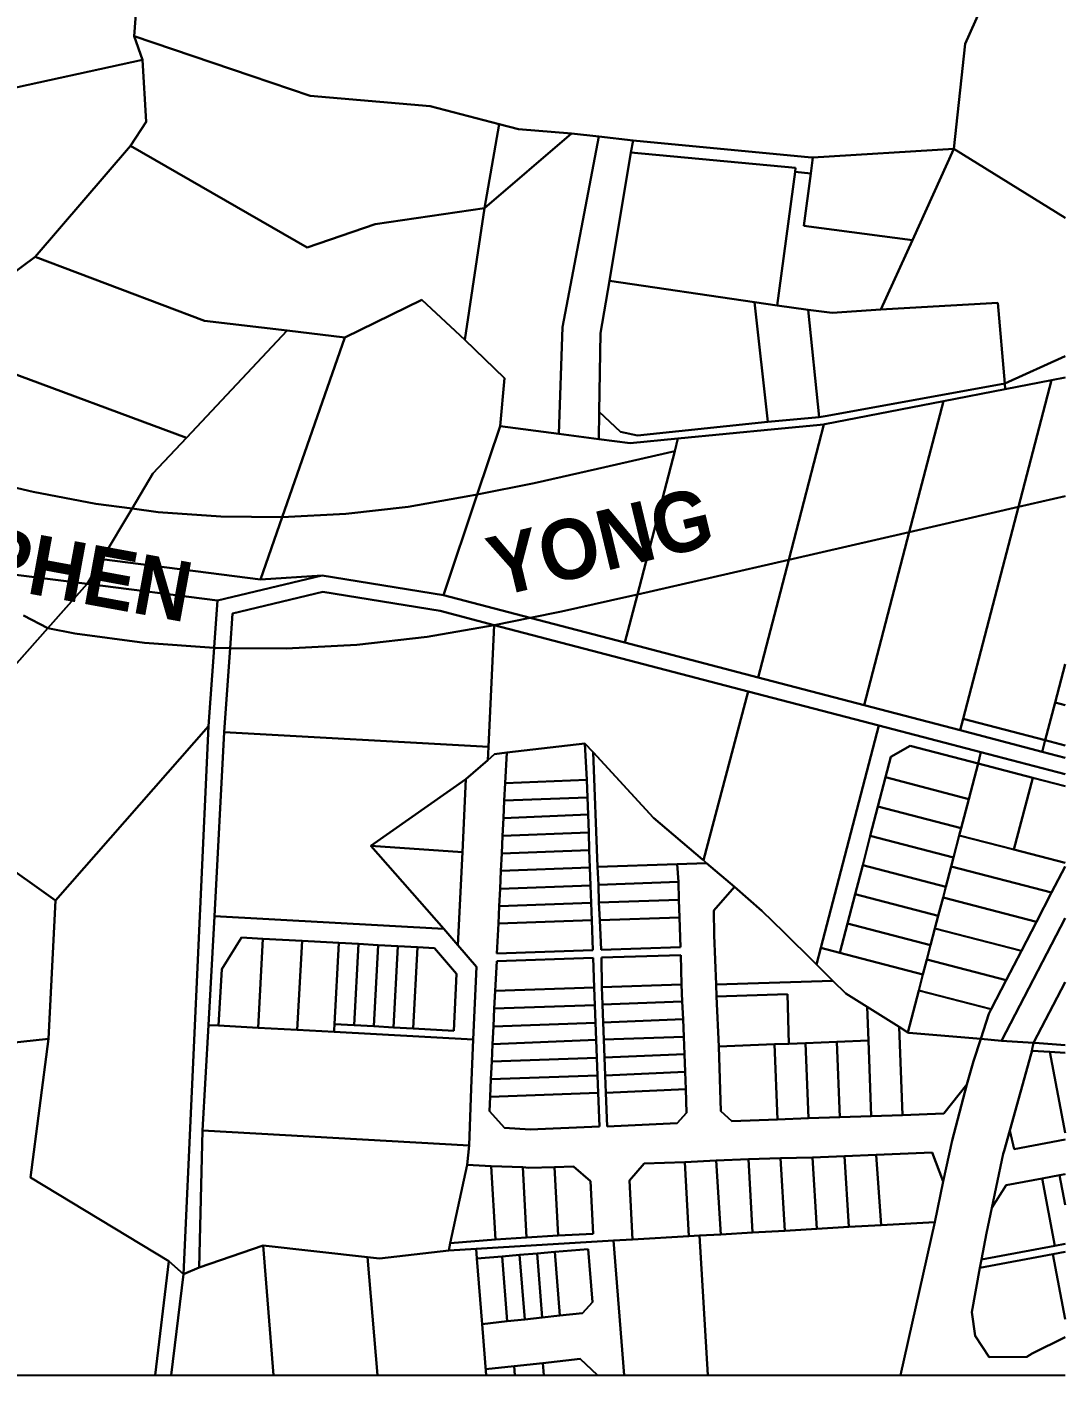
# Model space of a CAD drawing. Header units: inches. Extents: x 3562 to 70198, y -55726 to -1193.
# Drawn here: x 66245 to 70198, y -15120 to -9989 of the extents above; entities that cross this region are included whole.
import ezdxf

# ---------------------------------------------------------------- set-up
doc = ezdxf.new("R2010")
doc.units = ezdxf.units.IN
doc.header["$MEASUREMENT"] = 0
doc.layers.add('Locality Plan', color=7, linetype='Continuous')

# ---------------------------------------------------------------- blocks, each defined once
blk = doc.blocks.new('PD_912705')
at = {"layer": 'Locality Plan', "color": 7}
for p, q in [((66682.9, -9622.5), (66653.4, -10024.1)), ((66653.4, -10024.1), (66682.9, -9622.5)), ((69939.6, -9776.7), (69817.7, -10052.4)), ((69817.7, -10052.4), (69939.6, -9776.7)), ((66684.8, -10114), (66653.4, -10024.1)), ((66653.4, -10024.1), (67098.4, -10174.7)), ((66653.4, -10024.1), (66684.8, -10114)), ((67098.4, -10174.7), (66653.4, -10024.1)), ((69817.7, -10052.4), (69774.1, -10452.9)), ((69774.1, -10452.9), (69817.7, -10052.4)), ((66684.8, -10114), (65880, -10290.1)), ((65880, -10290.1), (66684.8, -10114)), ((66698.2, -10349.5), (66684.8, -10114)), ((66684.8, -10114), (66698.2, -10349.5)), ((67098.4, -10174.7), (67323.5, -10250.9)), ((67323.5, -10250.9), (67098.4, -10174.7)), ((67323.5, -10250.9), (67780.7, -10289.7)), ((67780.7, -10289.7), (67323.5, -10250.9)), ((67780.7, -10289.7), (68042.4, -10358.5)), ((68042.4, -10358.5), (67780.7, -10289.7)), ((66639.3, -10440.6), (66698.2, -10349.5)), ((66698.2, -10349.5), (66639.3, -10440.6)), ((68042.4, -10358.5), (67986.4, -10678.5)), ((67986.4, -10678.5), (68042.4, -10358.5)), ((68042.4, -10358.5), (68117, -10378.1)), ((68117, -10378.1), (68042.4, -10358.5)), ((67986.4, -10678.5), (68318.5, -10394)), ((68318.5, -10394), (67986.4, -10678.5)), ((68117, -10378.1), (68318.5, -10394)), ((68318.5, -10394), (68117, -10378.1)), ((68422.2, -10405.9), (68283.6, -11131)), ((68283.6, -11131), (68422.2, -10405.9)), ((68318.5, -10394), (68422.2, -10405.9)), ((68422.2, -10405.9), (68318.5, -10394)), ((68422.2, -10405.9), (68553.6, -10421.1)), ((68553.6, -10421.1), (68422.2, -10405.9)), ((66275.6, -10863.5), (66639.3, -10440.6)), ((66639.3, -10440.6), (66275.6, -10863.5)), ((67311.6, -10827.9), (66639.3, -10440.6)), ((66639.3, -10440.6), (67311.6, -10827.9)), ((68544.8, -10466.9), (68463.5, -10955.3)), ((68463.5, -10955.3), (68544.8, -10466.9)), ((68553.6, -10421.1), (68544.8, -10466.9)), ((68544.8, -10466.9), (68553.6, -10421.1)), ((68544.8, -10466.9), (69171.5, -10525.3)), ((69171.5, -10525.3), (68544.8, -10466.9)), ((68553.6, -10421.1), (69232.2, -10486)), ((69232.2, -10486), (68553.6, -10421.1)), ((69237.3, -10485.7), (69774.1, -10452.9)), ((69774.1, -10452.9), (69237.3, -10485.7)), ((69616.2, -10800.5), (69774.1, -10452.9)), ((69774.1, -10452.9), (69616.2, -10800.5)), ((69774.1, -10452.9), (70197.6, -10715.6)), ((70197.6, -10715.6), (69774.1, -10452.9)), ((69229.2, -10546), (69237.3, -10485.7)), ((69237.3, -10485.7), (69229.2, -10546)), ((69232.2, -10486), (69237.3, -10485.7)), ((69237.3, -10485.7), (69232.2, -10486)), ((69101.5, -11049), (69169.5, -10540.3)), ((69169.5, -10540.3), (69101.5, -11049)), ((69171.5, -10525.3), (69169.5, -10540.3)), ((69169.5, -10540.3), (69171.5, -10525.3)), ((69169.5, -10540.3), (69229.2, -10546)), ((69229.2, -10546), (69169.5, -10540.3)), ((69229.2, -10546), (69202.6, -10745.2)), ((69202.6, -10745.2), (69229.2, -10546)), ((67986.4, -10678.5), (67571.1, -10739.2)), ((67571.1, -10739.2), (67986.4, -10678.5)), ((67911.7, -11179.2), (67986.4, -10678.5)), ((67986.4, -10678.5), (67911.7, -11179.2)), ((67571.1, -10739.2), (67311.6, -10827.9)), ((67311.6, -10827.9), (67571.1, -10739.2)), ((69202.6, -10745.2), (69616.2, -10800.5)), ((69616.2, -10800.5), (69202.6, -10745.2)), ((69616.2, -10800.5), (69496.6, -11064)), ((69496.6, -11064), (69616.2, -10800.5)), ((66039.3, -11040.1), (66275.6, -10863.5)), ((66275.6, -10863.5), (66039.3, -11040.1)), ((66275.6, -10863.5), (66920.3, -11106.7)), ((66920.3, -11106.7), (66275.6, -10863.5)), ((68463.5, -10955.3), (68429.3, -11154.1)), ((68429.3, -11154.1), (68463.5, -10955.3)), ((68463.5, -10955.3), (69015.6, -11036.4)), ((69015.6, -11036.4), (68463.5, -10955.3)), ((67455.6, -11170), (67748, -11027)), ((67748, -11027), (67455.6, -11170)), ((67748, -11027), (67911.7, -11179.2)), ((67911.7, -11179.2), (67748, -11027)), ((69015.6, -11036.4), (69065.9, -11491.8)), ((69065.9, -11491.8), (69015.6, -11036.4)), ((69015.6, -11036.4), (69101.5, -11049)), ((69101.5, -11049), (69015.6, -11036.4)), ((69101.5, -11049), (69219.3, -11064.8)), ((69219.3, -11064.8), (69101.5, -11049)), ((69219.3, -11064.8), (69261.2, -11474.2)), ((69261.2, -11474.2), (69219.3, -11064.8)), ((69219.3, -11064.8), (69310.6, -11077.1)), ((69310.6, -11077.1), (69219.3, -11064.8)), ((69310.6, -11077.1), (69496.6, -11064)), ((69496.6, -11064), (69310.6, -11077.1)), ((69496.6, -11064), (69650.6, -11055.1)), ((69650.6, -11055.1), (69496.6, -11064)), ((69650.6, -11055.1), (69941.2, -11038.3)), ((69941.2, -11038.3), (69650.6, -11055.1)), ((69941.2, -11038.3), (69967.9, -11345.8)), ((69967.9, -11345.8), (69941.2, -11038.3)), ((66920.3, -11106.7), (67236, -11144)), ((67236, -11144), (66920.3, -11106.7)), ((68283.6, -11131), (68269.6, -11537.3)), ((68269.6, -11537.3), (68283.6, -11131)), ((66852.6, -11552.1), (67236, -11144)), ((67236, -11144), (66852.6, -11552.1)), ((67217.1, -11854.8), (67455.6, -11170)), ((67455.6, -11170), (67217.1, -11854.8)), ((67236, -11144), (67455.6, -11170)), ((67455.6, -11170), (67236, -11144)), ((67911.7, -11179.2), (68062.7, -11325.5)), ((68062.7, -11325.5), (67911.7, -11179.2)), ((68429.3, -11154.1), (68424.2, -11453.2)), ((68424.2, -11453.2), (68429.3, -11154.1)), ((66058.9, -11258.5), (66852.6, -11552.1)), ((66852.6, -11552.1), (66058.9, -11258.5)), ((69967.9, -11345.8), (70197.6, -11241.3)), ((70197.6, -11241.3), (69967.9, -11345.8)), ((68062.7, -11325.5), (68047, -11508)), ((68047, -11508), (68062.7, -11325.5)), ((70145.8, -11332.6), (69969.8, -11367.4)), ((69969.8, -11367.4), (70145.8, -11332.6)), ((70145.8, -11332.6), (70019.8, -11815.8)), ((70019.8, -11815.8), (70145.8, -11332.6)), ((70197.6, -11322.4), (70145.8, -11332.6)), ((70145.8, -11332.6), (70197.6, -11322.4)), ((69291.2, -11468.7), (69967.9, -11345.8)), ((69967.9, -11345.8), (69291.2, -11468.7)), ((69969.8, -11367.4), (69734.2, -11413.2)), ((69734.2, -11413.2), (69969.8, -11367.4)), ((69967.9, -11345.8), (69969.8, -11367.4)), ((69969.8, -11367.4), (69967.9, -11345.8)), ((69282.5, -11501.1), (69734.2, -11413.2)), ((69734.2, -11413.2), (69282.5, -11501.1)), ((69734.2, -11413.2), (69604.4, -11911)), ((69604.4, -11911), (69734.2, -11413.2)), ((68424.2, -11453.2), (68422.4, -11557.4)), ((68422.4, -11557.4), (68424.2, -11453.2)), ((68424.2, -11453.2), (68504.8, -11529.3)), ((68504.8, -11529.3), (68424.2, -11453.2)), ((68570.2, -11543.5), (69065.9, -11491.8)), ((69065.9, -11491.8), (68570.2, -11543.5)), ((69065.9, -11491.8), (69261.2, -11474.2)), ((69261.2, -11474.2), (69065.9, -11491.8)), ((69261.2, -11474.2), (69291.2, -11468.7)), ((69291.2, -11468.7), (69261.2, -11474.2)), ((68047, -11508), (67959.7, -11768.1)), ((67959.7, -11768.1), (68047, -11508)), ((68047, -11508), (68269.6, -11537.3)), ((68269.6, -11537.3), (68047, -11508)), ((68269.6, -11537.3), (68422.4, -11557.4)), ((68422.4, -11557.4), (68269.6, -11537.3)), ((68504.8, -11529.3), (68570.2, -11543.5)), ((68570.2, -11543.5), (68504.8, -11529.3)), ((68723.8, -11555.5), (69090.8, -11519.7)), ((69090.8, -11519.7), (68723.8, -11555.5)), ((69090.8, -11519.7), (69279.6, -11501.3)), ((69279.6, -11501.3), (69090.8, -11519.7)), ((69279.6, -11501.3), (69145.4, -12016.4)), ((69145.4, -12016.4), (69279.6, -11501.3)), ((69279.6, -11501.3), (69282.5, -11501.1)), ((69282.5, -11501.1), (69279.6, -11501.3)), ((66724.7, -11688.3), (66852.6, -11552.1)), ((66852.6, -11552.1), (66724.7, -11688.3)), ((68422.4, -11557.4), (68542.3, -11573.2)), ((68542.3, -11573.2), (68422.4, -11557.4)), ((68542.3, -11573.2), (68723.8, -11555.5)), ((68723.8, -11555.5), (68542.3, -11573.2)), ((68711.5, -11602.9), (68723.8, -11555.5)), ((68723.8, -11555.5), (68711.5, -11602.9)), ((68417.9, -11670.4), (68711.5, -11602.9)), ((68711.5, -11602.9), (68417.9, -11670.4)), ((68711.5, -11602.9), (68569.2, -12148.7)), ((68569.2, -12148.7), (68711.5, -11602.9)), ((66645, -11821.8), (66724.7, -11688.3)), ((66724.7, -11688.3), (66645, -11821.8)), ((68176.7, -11724.9), (68417.9, -11670.4)), ((68417.9, -11670.4), (68176.7, -11724.9)), ((66100.3, -11718.9), (66268.1, -11757.5)), ((66268.1, -11757.5), (66100.3, -11718.9)), ((67959.7, -11768.1), (68176.7, -11724.9)), ((68176.7, -11724.9), (67959.7, -11768.1)), ((66268.1, -11757.5), (66507.7, -11803.2)), ((66507.7, -11803.2), (66268.1, -11757.5)), ((67696.8, -11814.9), (67931.8, -11773.6)), ((67931.8, -11773.6), (67696.8, -11814.9)), ((67831.1, -12151.5), (67959.7, -11768.1)), ((67959.7, -11768.1), (67831.1, -12151.5)), ((67931.8, -11773.6), (67959.7, -11768.1)), ((67959.7, -11768.1), (67931.8, -11773.6)), ((70197.6, -11774.9), (70019.8, -11815.8)), ((70019.8, -11815.8), (70197.6, -11774.9)), ((66507.7, -11803.2), (66645, -11821.8)), ((66645, -11821.8), (66507.7, -11803.2)), ((66645, -11821.8), (66529.7, -12014.9)), ((66529.7, -12014.9), (66645, -11821.8)), ((66645, -11821.8), (66744.7, -11835.3)), ((66744.7, -11835.3), (66645, -11821.8)), ((66744.7, -11835.3), (66982.7, -11852.6)), ((66982.7, -11852.6), (66744.7, -11835.3)), ((66982.7, -11852.6), (67217.1, -11854.8)), ((67217.1, -11854.8), (66982.7, -11852.6)), ((67217.1, -11854.8), (67459.6, -11842.2)), ((67459.6, -11842.2), (67217.1, -11854.8)), ((67459.6, -11842.2), (67696.8, -11814.9)), ((67696.8, -11814.9), (67459.6, -11842.2)), ((69604.4, -11911), (70019.8, -11815.8)), ((70019.8, -11815.8), (69604.4, -11911)), ((70019.8, -11815.8), (69809.4, -12622.2)), ((69809.4, -12622.2), (70019.8, -11815.8)), ((67134.4, -12092.2), (67217.1, -11854.8)), ((67217.1, -11854.8), (67134.4, -12092.2)), ((69604.4, -11911), (69145.4, -12016.4)), ((69145.4, -12016.4), (69604.4, -11911)), ((69604.4, -11911), (69432.5, -12570.2)), ((69432.5, -12570.2), (69604.4, -11911)), ((66473.6, -12108.8), (66529.7, -12014.9)), ((66529.7, -12014.9), (66473.6, -12108.8)), ((66529.7, -12014.9), (67134.4, -12092.2)), ((67134.4, -12092.2), (66529.7, -12014.9)), ((68569.2, -12148.7), (69145.4, -12016.4)), ((69145.4, -12016.4), (68569.2, -12148.7)), ((69145.4, -12016.4), (69028.5, -12464.7)), ((69028.5, -12464.7), (69145.4, -12016.4)), ((66131.4, -12065), (66473.6, -12108.8)), ((66473.6, -12108.8), (66131.4, -12065)), ((66324.2, -12277.2), (66473.6, -12108.8)), ((66473.6, -12108.8), (66324.2, -12277.2)), ((66473.6, -12108.8), (66970.1, -12172.2)), ((66970.1, -12172.2), (66473.6, -12108.8)), ((66970.1, -12172.2), (67368.8, -12076.6)), ((67368.8, -12076.6), (66970.1, -12172.2)), ((67134.4, -12092.2), (67368.8, -12076.6)), ((67368.8, -12076.6), (67134.4, -12092.2)), ((67368.8, -12076.6), (67831.1, -12151.5)), ((67831.1, -12151.5), (67368.8, -12076.6)), ((67027.9, -12221.3), (67371.3, -12139)), ((67371.3, -12139), (67027.9, -12221.3)), ((67371.3, -12139), (67818.4, -12211.4)), ((67818.4, -12211.4), (67371.3, -12139)), ((67831.1, -12151.5), (68160.9, -12237.9)), ((68160.9, -12237.9), (67831.1, -12151.5)), ((68280.7, -12214.1), (68529, -12158)), ((68529, -12158), (68280.7, -12214.1)), ((68569.2, -12148.7), (68521.4, -12332.1)), ((68521.4, -12332.1), (68569.2, -12148.7)), ((68529, -12158), (68569.2, -12148.7)), ((68569.2, -12148.7), (68529, -12158)), ((66958.8, -12329.9), (66970.1, -12172.2)), ((66970.1, -12172.2), (66958.8, -12329.9)), ((67818.4, -12211.4), (68024, -12265.2)), ((68024, -12265.2), (67818.4, -12211.4)), ((66231.1, -12228.9), (66324.2, -12277.2)), ((66324.2, -12277.2), (66231.1, -12228.9)), ((67018.5, -12353), (67027.9, -12221.3)), ((67027.9, -12221.3), (67018.5, -12353)), ((68160.9, -12237.9), (68024, -12265.2)), ((68024, -12265.2), (68160.9, -12237.9)), ((68160.9, -12237.9), (68280.7, -12214.1)), ((68280.7, -12214.1), (68160.9, -12237.9)), ((68521.4, -12332.1), (68160.9, -12237.9)), ((68160.9, -12237.9), (68521.4, -12332.1)), ((66324.2, -12277.2), (65771.5, -12900.1)), ((65771.5, -12900.1), (66324.2, -12277.2)), ((66427.2, -12296.8), (66324.2, -12277.2)), ((66324.2, -12277.2), (66427.2, -12296.8)), ((66693, -12332.9), (66427.2, -12296.8)), ((66427.2, -12296.8), (66693, -12332.9)), ((67768.8, -12310), (67501.4, -12340.7)), ((67501.4, -12340.7), (67768.8, -12310)), ((68024, -12265.2), (67768.8, -12310)), ((67768.8, -12310), (68024, -12265.2)), ((68001.9, -12729.2), (68024, -12265.2)), ((68024, -12265.2), (68001.9, -12729.2)), ((68024, -12265.2), (68991.3, -12518)), ((68991.3, -12518), (68024, -12265.2)), ((66957.2, -12352.1), (66693, -12332.9)), ((66693, -12332.9), (66957.2, -12352.1)), ((66957.2, -12352.1), (66935.7, -12650.4)), ((66935.7, -12650.4), (66957.2, -12352.1)), ((66957.2, -12352.1), (66958.8, -12329.9)), ((66958.8, -12329.9), (66957.2, -12352.1)), ((67018.5, -12353), (66957.2, -12352.1)), ((66957.2, -12352.1), (67018.5, -12353)), ((66996.8, -12654.3), (67018.5, -12353)), ((67018.5, -12353), (66996.8, -12654.3)), ((67232, -12355), (67018.5, -12353)), ((67018.5, -12353), (67232, -12355)), ((67501.4, -12340.7), (67232, -12355)), ((67232, -12355), (67501.4, -12340.7)), ((69028.5, -12464.7), (68521.4, -12332.1)), ((68521.4, -12332.1), (69028.5, -12464.7)), ((70159.5, -12560.4), (70197.6, -12414.5)), ((70197.6, -12414.5), (70159.5, -12560.4)), ((69432.5, -12570.2), (69028.5, -12464.7)), ((69028.5, -12464.7), (69432.5, -12570.2)), ((68991.3, -12518), (68820.5, -13160.3)), ((68820.5, -13160.3), (68991.3, -12518)), ((68991.3, -12518), (69488.2, -12647.3)), ((69488.2, -12647.3), (68991.3, -12518)), ((69432.5, -12570.2), (69798.1, -12665.8)), ((69798.1, -12665.8), (69432.5, -12570.2)), ((70122.1, -12704), (70159.5, -12560.4)), ((70159.5, -12560.4), (70122.1, -12704)), ((70197.6, -12570.3), (70159.5, -12560.4)), ((70159.5, -12560.4), (70197.6, -12570.3)), ((69809.4, -12622.2), (69798.1, -12665.8)), ((69798.1, -12665.8), (69809.4, -12622.2)), ((69809.4, -12622.2), (70122.1, -12704)), ((70122.1, -12704), (69809.4, -12622.2)), ((66353.3, -13313.6), (66935.7, -12650.4)), ((66935.7, -12650.4), (66353.3, -13313.6)), ((66935.7, -12650.4), (66840.4, -14736.2)), ((66840.4, -14736.2), (66935.7, -12650.4)), ((66958.7, -13373.8), (66995.7, -12673.5)), ((66995.7, -12673.5), (66958.7, -13373.8)), ((66995.7, -12673.5), (66996.8, -12654.3)), ((66996.8, -12654.3), (66995.7, -12673.5)), ((66995.7, -12673.5), (68001.9, -12729.2)), ((68001.9, -12729.2), (66995.7, -12673.5)), ((69488.2, -12647.3), (69267.4, -13493.4)), ((69267.4, -13493.4), (69488.2, -12647.3)), ((69877.5, -12748.9), (69488.2, -12647.3)), ((69488.2, -12647.3), (69877.5, -12748.9)), ((69798.1, -12665.8), (70110.7, -12747.5)), ((70110.7, -12747.5), (69798.1, -12665.8)), ((68071.8, -12750.7), (68368.9, -12715.8)), ((68368.9, -12715.8), (68071.8, -12750.7)), ((68368.9, -12715.8), (68376.8, -12854.1)), ((68400.5, -12748.8), (68368.9, -12715.8)), ((68376.8, -12854.1), (68368.9, -12715.8)), ((68368.9, -12715.8), (68400.5, -12748.8)), ((69534.4, -12767.3), (69607.6, -12724.4)), ((69607.6, -12724.4), (69534.4, -12767.3)), ((69607.6, -12724.4), (69866.3, -12792)), ((69866.3, -12792), (69607.6, -12724.4)), ((70110.7, -12747.5), (70122.1, -12704)), ((70122.1, -12704), (70110.7, -12747.5)), ((70197.6, -12723.7), (70122.1, -12704)), ((70122.1, -12704), (70197.6, -12723.7)), ((67999.5, -12779.4), (68001.9, -12729.2)), ((68001.9, -12729.2), (67999.5, -12779.4)), ((68025.3, -12757.2), (67999.5, -12779.4)), ((67999.5, -12779.4), (68025.3, -12757.2)), ((68071.8, -12750.7), (68025.3, -12757.2)), ((68025.3, -12757.2), (68071.8, -12750.7)), ((68065.7, -12866.5), (68071.8, -12750.7)), ((68071.8, -12750.7), (68065.7, -12866.5)), ((68417.9, -13185.8), (68400.5, -12748.8)), ((68400.5, -12748.8), (68630.4, -12998.7)), ((68630.4, -12998.7), (68400.5, -12748.8)), ((68400.5, -12748.8), (68417.9, -13185.8)), ((69514.2, -12844.8), (69534.4, -12767.3)), ((69534.4, -12767.3), (69514.2, -12844.8)), ((69866.3, -12792), (69877.5, -12748.9)), ((69877.5, -12748.9), (69866.3, -12792)), ((70197.6, -12832.5), (69877.5, -12748.9)), ((69877.5, -12748.9), (70197.6, -12832.5)), ((70197.6, -12770.2), (70110.7, -12747.5)), ((70110.7, -12747.5), (70197.6, -12770.2)), ((67999.5, -12779.4), (67915.5, -12851.7)), ((67915.5, -12851.7), (67999.5, -12779.4)), ((69866.3, -12792), (69830.9, -12927.4)), ((69830.9, -12927.4), (69866.3, -12792)), ((69866.3, -12792), (70074.3, -12846.3)), ((70074.3, -12846.3), (69866.3, -12792)), ((67554.1, -13105.6), (67915.5, -12851.7)), ((67915.5, -12851.7), (67554.1, -13105.6)), ((67915.5, -12851.7), (67902.9, -13130.2)), ((67902.9, -13130.2), (67915.5, -12851.7)), ((68065.7, -12866.5), (68062.5, -12932.6)), ((68062.5, -12932.6), (68065.7, -12866.5)), ((68376.8, -12854.1), (68065.7, -12866.5)), ((68065.7, -12866.5), (68376.8, -12854.1)), ((68379.2, -12921.7), (68376.8, -12854.1)), ((68376.8, -12854.1), (68379.2, -12921.7)), ((69485.1, -12956), (69514.2, -12844.8)), ((69514.2, -12844.8), (69485.1, -12956)), ((69514.2, -12844.8), (69830.9, -12927.4)), ((69830.9, -12927.4), (69514.2, -12844.8)), ((70002.8, -13120), (70074.3, -12846.3)), ((70074.3, -12846.3), (70002.8, -13120)), ((70074.3, -12846.3), (70197.6, -12878.5)), ((70197.6, -12878.5), (70074.3, -12846.3)), ((65771.5, -12900.1), (66353.3, -13313.6)), ((66353.3, -13313.6), (65771.5, -12900.1)), ((68062.5, -12932.6), (68379.2, -12921.7)), ((68379.2, -12921.7), (68062.5, -12932.6)), ((68381.4, -12986.9), (68379.2, -12921.7)), ((68379.2, -12921.7), (68381.4, -12986.9)), ((69830.9, -12927.4), (69801.8, -13038.6)), ((69801.8, -13038.6), (69830.9, -12927.4)), ((68062.5, -12932.6), (68059.2, -13000.8)), ((68059.2, -13000.8), (68062.5, -12932.6)), ((69456.1, -13067.3), (69485.1, -12956)), ((69485.1, -12956), (69456.1, -13067.3)), ((69801.8, -13038.6), (69485.1, -12956)), ((69485.1, -12956), (69801.8, -13038.6)), ((68059.2, -13000.8), (68056, -13066.9)), ((68056, -13066.9), (68059.2, -13000.8)), ((68059.2, -13000.8), (68381.4, -12986.9)), ((68381.4, -12986.9), (68059.2, -13000.8)), ((68383.8, -13055.1), (68381.4, -12986.9)), ((68381.4, -12986.9), (68383.8, -13055.1)), ((68630.4, -12998.7), (68817.3, -13157.6)), ((68817.3, -13157.6), (68630.4, -12998.7)), ((68052.7, -13134.6), (68056, -13066.9)), ((68056, -13066.9), (68052.7, -13134.6)), ((68056, -13066.9), (68383.8, -13055.1)), ((68383.8, -13055.1), (68056, -13066.9)), ((68383.8, -13055.1), (68385.6, -13121.7)), ((68385.6, -13121.7), (68383.8, -13055.1)), ((69427.1, -13178.6), (69456.1, -13067.3)), ((69456.1, -13067.3), (69427.1, -13178.6)), ((69456.1, -13067.3), (69772.8, -13149.9)), ((69772.8, -13149.9), (69456.1, -13067.3)), ((69772.8, -13149.9), (69794.8, -13065.7)), ((69794.8, -13065.7), (69772.8, -13149.9)), ((69794.8, -13065.7), (69801.8, -13038.6)), ((69801.8, -13038.6), (69794.8, -13065.7)), ((69794.8, -13065.7), (70002.8, -13120)), ((70002.8, -13120), (69794.8, -13065.7)), ((67902.9, -13130.2), (67554.1, -13105.6)), ((67554.1, -13105.6), (67902.9, -13130.2)), ((67832.3, -13422), (67554.1, -13105.6)), ((67554.1, -13105.6), (67832.3, -13422)), ((67902.9, -13130.2), (67885.9, -13483.8)), ((67885.9, -13483.8), (67902.9, -13130.2)), ((68049.5, -13200.8), (68052.7, -13134.6)), ((68052.7, -13134.6), (68049.5, -13200.8)), ((68052.7, -13134.6), (68385.6, -13121.7)), ((68385.6, -13121.7), (68052.7, -13134.6)), ((68385.6, -13121.7), (68388.5, -13187.8)), ((68388.5, -13187.8), (68385.6, -13121.7)), ((70197.6, -13170.8), (70002.8, -13120)), ((70002.8, -13120), (70197.6, -13170.8)), ((68417.9, -13185.8), (68721, -13175.5)), ((68721, -13175.5), (68417.9, -13185.8)), ((68420.8, -13254), (68417.9, -13185.8)), ((68417.9, -13185.8), (68420.8, -13254)), ((68832.6, -13171.4), (68721, -13175.5)), ((68721, -13175.5), (68832.6, -13171.4)), ((68721, -13175.5), (68725.7, -13243.1)), ((68725.7, -13243.1), (68721, -13175.5)), ((68817.3, -13157.6), (68820.5, -13160.3)), ((68820.5, -13160.3), (68817.3, -13157.6)), ((68820.5, -13160.3), (68832.6, -13171.4)), ((68832.6, -13171.4), (68820.5, -13160.3)), ((68832.6, -13171.4), (68938.9, -13261.4)), ((68938.9, -13261.4), (68832.6, -13171.4)), ((69398, -13289.8), (69427.1, -13178.6)), ((69427.1, -13178.6), (69398, -13289.8)), ((69427.1, -13178.6), (69743.7, -13261.2)), ((69743.7, -13261.2), (69427.1, -13178.6)), ((69743.7, -13261.2), (69764, -13183.7)), ((69764, -13183.7), (69743.7, -13261.2)), ((69764, -13183.7), (69772.8, -13149.9)), ((69772.8, -13149.9), (69764, -13183.7)), ((69764, -13183.7), (70146.4, -13283.6)), ((70146.4, -13283.6), (69764, -13183.7)), ((70197.6, -13184.7), (70146.4, -13283.6)), ((70146.4, -13283.6), (70197.6, -13184.7)), ((68046.2, -13268.9), (68049.5, -13200.8)), ((68049.5, -13200.8), (68046.2, -13268.9)), ((68049.5, -13200.8), (68388.5, -13187.8)), ((68388.5, -13187.8), (68049.5, -13200.8)), ((68388.5, -13187.8), (68390.1, -13256.5)), ((68390.1, -13256.5), (68388.5, -13187.8)), ((68043, -13335.6), (68046.2, -13268.9)), ((68046.2, -13268.9), (68043, -13335.6)), ((68046.2, -13268.9), (68390.1, -13256.5)), ((68390.1, -13256.5), (68046.2, -13268.9)), ((68390.1, -13256.5), (68393.1, -13322.2)), ((68393.1, -13322.2), (68390.1, -13256.5)), ((68420.8, -13254), (68725.7, -13243.1)), ((68725.7, -13243.1), (68420.8, -13254)), ((68422.3, -13321.2), (68420.8, -13254)), ((68420.8, -13254), (68422.3, -13321.2)), ((68725.7, -13243.1), (68726.8, -13310.8)), ((68726.8, -13310.8), (68725.7, -13243.1)), ((68938.9, -13261.4), (68860.1, -13352.3)), ((68860.1, -13352.3), (68938.9, -13261.4)), ((68938.9, -13261.4), (69043.2, -13353.1)), ((69043.2, -13353.1), (68938.9, -13261.4)), ((69369, -13401.1), (69398, -13289.8)), ((69398, -13289.8), (69369, -13401.1)), ((69398, -13289.8), (69714.7, -13372.5)), ((69714.7, -13372.5), (69398, -13289.8)), ((69733.1, -13301.8), (69743.7, -13261.2)), ((69743.7, -13261.2), (69733.1, -13301.8)), ((70146.4, -13283.6), (70088.9, -13394.6)), ((70088.9, -13394.6), (70146.4, -13283.6)), ((66326.3, -13840.2), (66353.3, -13313.6)), ((66353.3, -13313.6), (66326.3, -13840.2)), ((68039.8, -13401.8), (68043, -13335.6)), ((68043, -13335.6), (68039.8, -13401.8)), ((68043, -13335.6), (68393.1, -13322.2)), ((68393.1, -13322.2), (68043, -13335.6)), ((68393.1, -13322.2), (68395.5, -13388.8)), ((68395.5, -13388.8), (68393.1, -13322.2)), ((68422.3, -13321.2), (68726.8, -13310.8)), ((68726.8, -13310.8), (68422.3, -13321.2)), ((68426.5, -13388.8), (68422.3, -13321.2)), ((68422.3, -13321.2), (68426.5, -13388.8)), ((68726.8, -13310.8), (68729.6, -13378.5)), ((68729.6, -13378.5), (68726.8, -13310.8)), ((69714.7, -13372.5), (69733.1, -13301.8)), ((69733.1, -13301.8), (69714.7, -13372.5)), ((69733.1, -13301.8), (70088.9, -13394.6)), ((70088.9, -13394.6), (69733.1, -13301.8)), ((66935.8, -13787.6), (66958.7, -13373.8)), ((66958.7, -13373.8), (66935.8, -13787.6)), ((67832.3, -13422), (66958.7, -13373.8)), ((66958.7, -13373.8), (67832.3, -13422)), ((68039.8, -13401.8), (68395.5, -13388.8)), ((68395.5, -13388.8), (68039.8, -13401.8)), ((68395.5, -13388.8), (68399.8, -13502.1)), ((68399.8, -13502.1), (68395.5, -13388.8)), ((68729.6, -13378.5), (68426.5, -13388.8)), ((68426.5, -13388.8), (68729.6, -13378.5)), ((68426.5, -13388.8), (68431.3, -13502)), ((68431.3, -13502), (68426.5, -13388.8)), ((68733.5, -13490.7), (68729.6, -13378.5)), ((68729.6, -13378.5), (68733.5, -13490.7)), ((68860.1, -13352.3), (68861.4, -13445.5)), ((68861.4, -13445.5), (68860.1, -13352.3)), ((69043.2, -13353.1), (69127, -13434.7)), ((69127, -13434.7), (69043.2, -13353.1)), ((69702.3, -13419.8), (69714.7, -13372.5)), ((69714.7, -13372.5), (69702.3, -13419.8)), ((69956.2, -13847.5), (70197.6, -13380.9)), ((70197.6, -13380.9), (69956.2, -13847.5)), ((67885.9, -13483.8), (67832.3, -13422)), ((67832.3, -13422), (67885.9, -13483.8)), ((68034.2, -13515.5), (68039.8, -13401.8)), ((68039.8, -13401.8), (68034.2, -13515.5)), ((69127, -13434.7), (69244.5, -13551.3)), ((69244.5, -13551.3), (69127, -13434.7)), ((69339.9, -13512.4), (69369, -13401.1)), ((69369, -13401.1), (69339.9, -13512.4)), ((69369, -13401.1), (69685.6, -13483.7)), ((69685.6, -13483.7), (69369, -13401.1)), ((69685.6, -13483.7), (69702.3, -13419.8)), ((69702.3, -13419.8), (69685.6, -13483.7)), ((69702.3, -13419.8), (70031.4, -13505.7)), ((70031.4, -13505.7), (69702.3, -13419.8)), ((70088.9, -13394.6), (70031.4, -13505.7)), ((70031.4, -13505.7), (70088.9, -13394.6)), ((66986.7, -13574.5), (67062, -13454.5)), ((67062, -13454.5), (66986.7, -13574.5)), ((67062, -13454.5), (67143.3, -13459)), ((67143.3, -13459), (67062, -13454.5)), ((67124.6, -13798), (67143.3, -13459)), ((67143.3, -13459), (67124.6, -13798)), ((67143.3, -13459), (67293, -13467.3)), ((67293, -13467.3), (67143.3, -13459)), ((67274.3, -13806.3), (67293, -13467.3)), ((67293, -13467.3), (67274.3, -13806.3)), ((67293, -13467.3), (67432.8, -13475)), ((67432.8, -13475), (67293, -13467.3)), ((67415.8, -13784), (67432.8, -13475)), ((67432.8, -13475), (67415.8, -13784)), ((67432.8, -13475), (67507.6, -13479.1)), ((67507.6, -13479.1), (67432.8, -13475)), ((67490.6, -13788.2), (67507.6, -13479.1)), ((67507.6, -13479.1), (67490.6, -13788.2)), ((67507.6, -13479.1), (67582.5, -13483.3)), ((67582.5, -13483.3), (67507.6, -13479.1)), ((67565.5, -13792.3), (67582.5, -13483.3)), ((67582.5, -13483.3), (67565.5, -13792.3)), ((67582.5, -13483.3), (67657.4, -13487.4)), ((67657.4, -13487.4), (67582.5, -13483.3)), ((67640.3, -13796.5), (67657.4, -13487.4)), ((67657.4, -13487.4), (67640.3, -13796.5)), ((67657.4, -13487.4), (67732.3, -13491.5)), ((67732.3, -13491.5), (67657.4, -13487.4)), ((67715.2, -13800.6), (67732.3, -13491.5)), ((67732.3, -13491.5), (67715.2, -13800.6)), ((67732.3, -13491.5), (67796.3, -13495.1)), ((67796.3, -13495.1), (67732.3, -13491.5)), ((67796.3, -13495.1), (67880.7, -13592.2)), ((67880.7, -13592.2), (67796.3, -13495.1)), ((67957, -13565.6), (67885.9, -13483.8)), ((67885.9, -13483.8), (67957, -13565.6)), ((68431.3, -13502), (68733.5, -13490.7)), ((68733.5, -13490.7), (68431.3, -13502)), ((68861.4, -13445.5), (68869.5, -13633.9)), ((68869.5, -13633.9), (68861.4, -13445.5)), ((69267.4, -13493.4), (69250.7, -13557.6)), ((69250.7, -13557.6), (69267.4, -13493.4)), ((69267.4, -13493.4), (69339.9, -13512.4)), ((69339.9, -13512.4), (69267.4, -13493.4)), ((69671.5, -13537.8), (69685.6, -13483.7)), ((69685.6, -13483.7), (69671.5, -13537.8)), ((68027.1, -13657.4), (68034.3, -13545.1)), ((68034.3, -13545.1), (68027.1, -13657.4)), ((68399.8, -13502.1), (68034.2, -13515.5)), ((68034.2, -13515.5), (68399.8, -13502.1)), ((68034.3, -13545.1), (68400.4, -13532.2)), ((68400.4, -13532.2), (68034.3, -13545.1)), ((68400.4, -13532.2), (68404.8, -13644.4)), ((68404.8, -13644.4), (68400.4, -13532.2)), ((68735.1, -13521.3), (68431.9, -13531.1)), ((68431.9, -13531.1), (68735.1, -13521.3)), ((68431.9, -13531.1), (68434.3, -13643.4)), ((68434.3, -13643.4), (68431.9, -13531.1)), ((68737.4, -13633.1), (68735.1, -13521.3)), ((68735.1, -13521.3), (68737.4, -13633.1)), ((69339.9, -13512.4), (69656.6, -13595)), ((69656.6, -13595), (69339.9, -13512.4)), ((69656.6, -13595), (69671.5, -13537.8)), ((69671.5, -13537.8), (69656.6, -13595)), ((69671.5, -13537.8), (69973.9, -13616.7)), ((69973.9, -13616.7), (69671.5, -13537.8)), ((70031.4, -13505.7), (69973.9, -13616.7)), ((69973.9, -13616.7), (70031.4, -13505.7)), ((66974.8, -13789.7), (66986.7, -13574.5)), ((66986.7, -13574.5), (66974.8, -13789.7)), ((67880.7, -13592.2), (67870.1, -13809.2)), ((67870.1, -13809.2), (67880.7, -13592.2)), ((67943.5, -13843.3), (67957, -13565.6)), ((67957, -13565.6), (67943.5, -13843.3)), ((69244.5, -13551.3), (69250.7, -13557.6)), ((69250.7, -13557.6), (69244.5, -13551.3)), ((69250.7, -13557.6), (69313.2, -13619.1)), ((69313.2, -13619.1), (69250.7, -13557.6)), ((69640.7, -13655.9), (69656.6, -13595)), ((69656.6, -13595), (69640.7, -13655.9)), ((68027.1, -13657.4), (68404.8, -13644.4)), ((68404.8, -13644.4), (68027.1, -13657.4)), ((68404.8, -13644.4), (68407.3, -13712.1)), ((68407.3, -13712.1), (68404.8, -13644.4)), ((68434.3, -13643.4), (68737.4, -13633.1)), ((68737.4, -13633.1), (68434.3, -13643.4)), ((68434.3, -13643.4), (68436.8, -13709.1)), ((68436.8, -13709.1), (68434.3, -13643.4)), ((68740.1, -13698.2), (68737.4, -13633.1)), ((68737.4, -13633.1), (68740.1, -13698.2)), ((69313.2, -13619.1), (68869.5, -13633.9)), ((68869.5, -13633.9), (69313.2, -13619.1)), ((68869.5, -13633.9), (68870.7, -13679)), ((68870.7, -13679), (68869.5, -13633.9)), ((69313.2, -13619.1), (69362.3, -13667.5)), ((69362.3, -13667.5), (69313.2, -13619.1)), ((69973.9, -13616.7), (69916.4, -13727.8)), ((69916.4, -13727.8), (69973.9, -13616.7)), ((70197.6, -13625), (70076.9, -13855.5)), ((70076.9, -13855.5), (70197.6, -13625)), ((68023.9, -13725), (68027.1, -13657.4)), ((68027.1, -13657.4), (68023.9, -13725)), ((68436.8, -13709.1), (68740.1, -13698.2)), ((68740.1, -13698.2), (68436.8, -13709.1)), ((68740.1, -13698.2), (68742.9, -13765.9)), ((68742.9, -13765.9), (68740.1, -13698.2)), ((68870.7, -13679), (69140.3, -13670.2)), ((69140.3, -13670.2), (68870.7, -13679)), ((68879.3, -13869.5), (68870.7, -13679)), ((68870.7, -13679), (68879.3, -13869.5)), ((69140.3, -13670.2), (69146.4, -13858.8)), ((69146.4, -13858.8), (69140.3, -13670.2)), ((69362.3, -13667.5), (69443.8, -13718.5)), ((69443.8, -13718.5), (69362.3, -13667.5)), ((69599.1, -13815.5), (69640.7, -13655.9)), ((69640.7, -13655.9), (69599.1, -13815.5)), ((69640.7, -13655.9), (69916.4, -13727.8)), ((69916.4, -13727.8), (69640.7, -13655.9)), ((68020.7, -13792.7), (68023.9, -13725)), ((68023.9, -13725), (68020.7, -13792.7)), ((68023.9, -13725), (68407.3, -13712.1)), ((68407.3, -13712.1), (68023.9, -13725)), ((68407.3, -13712.1), (68409.9, -13779.2)), ((68409.9, -13779.2), (68407.3, -13712.1)), ((68439.4, -13778.2), (68436.8, -13709.1)), ((68436.8, -13709.1), (68439.4, -13778.2)), ((69443.8, -13718.5), (69565.7, -13794.7)), ((69448.7, -13846.8), (69443.8, -13718.5)), ((69443.8, -13718.5), (69448.7, -13846.8)), ((69565.7, -13794.7), (69443.8, -13718.5)), ((69907.3, -13745.6), (69877.2, -13840.5)), ((69877.2, -13840.5), (69907.3, -13745.6)), ((69916.4, -13727.8), (69907.3, -13745.6)), ((69907.3, -13745.6), (69916.4, -13727.8)), ((66935.8, -13787.6), (66913.6, -14189.3)), ((66913.6, -14189.3), (66935.8, -13787.6)), ((66974.8, -13789.7), (66935.8, -13787.6)), ((66935.8, -13787.6), (66974.8, -13789.7)), ((67124.6, -13798), (66974.8, -13789.7)), ((66974.8, -13789.7), (67124.6, -13798)), ((67274.3, -13806.3), (67124.6, -13798)), ((67124.6, -13798), (67274.3, -13806.3)), ((67415.8, -13784), (67414.5, -13807.6)), ((67414.5, -13807.6), (67415.8, -13784)), ((67490.6, -13788.2), (67415.8, -13784)), ((67415.8, -13784), (67490.6, -13788.2)), ((67565.5, -13792.3), (67490.6, -13788.2)), ((67490.6, -13788.2), (67565.5, -13792.3)), ((67640.3, -13796.5), (67565.5, -13792.3)), ((67565.5, -13792.3), (67640.3, -13796.5)), ((67715.2, -13800.6), (67640.3, -13796.5)), ((67640.3, -13796.5), (67715.2, -13800.6)), ((67870.1, -13809.2), (67715.2, -13800.6)), ((67715.2, -13800.6), (67870.1, -13809.2)), ((68020.7, -13792.7), (68017.5, -13860.3)), ((68017.5, -13860.3), (68020.7, -13792.7)), ((68409.9, -13779.2), (68020.7, -13792.7)), ((68020.7, -13792.7), (68409.9, -13779.2)), ((68412.4, -13844.4), (68409.9, -13779.2)), ((68409.9, -13779.2), (68412.4, -13844.4)), ((68439.4, -13778.2), (68742.9, -13765.9)), ((68742.9, -13765.9), (68439.4, -13778.2)), ((68441.9, -13842.9), (68439.4, -13778.2)), ((68439.4, -13778.2), (68441.9, -13842.9)), ((68742.9, -13765.9), (68745.5, -13832.1)), ((68745.5, -13832.1), (68742.9, -13765.9)), ((69565.7, -13794.7), (69579.1, -14131)), ((69565.7, -13794.7), (69599.1, -13815.5)), ((69579.1, -14131), (69565.7, -13794.7)), ((69599.1, -13815.5), (69565.7, -13794.7)), ((65840.7, -13891.8), (66326.3, -13840.2)), ((66326.3, -13840.2), (65840.7, -13891.8)), ((66326.3, -13840.2), (66258.6, -14367.8)), ((66258.6, -14367.8), (66326.3, -13840.2)), ((67414.1, -13814), (67274.3, -13806.3)), ((67274.3, -13806.3), (67414.1, -13814)), ((67414.5, -13807.6), (67414.1, -13814)), ((67414.1, -13814), (67414.5, -13807.6)), ((67943.5, -13843.3), (67414.1, -13814)), ((67414.1, -13814), (67943.5, -13843.3)), ((67935.7, -14029.4), (67943.5, -13843.3)), ((67943.5, -13843.3), (67935.7, -14029.4)), ((68017.5, -13860.3), (68412.4, -13844.4)), ((68412.4, -13844.4), (68017.5, -13860.3)), ((68415, -13912.5), (68412.4, -13844.4)), ((68412.4, -13844.4), (68415, -13912.5)), ((68441.9, -13842.9), (68745.5, -13832.1)), ((68745.5, -13832.1), (68441.9, -13842.9)), ((68444.4, -13911), (68441.9, -13842.9)), ((68441.9, -13842.9), (68444.4, -13911)), ((68745.5, -13832.1), (68748.3, -13899.2)), ((68748.3, -13899.2), (68745.5, -13832.1)), ((69208.9, -13856.6), (69329, -13851.4)), ((69329, -13851.4), (69208.9, -13856.6)), ((69329, -13851.4), (69448.7, -13846.8)), ((69448.7, -13846.8), (69329, -13851.4)), ((69329, -13851.4), (69339.9, -14138.1)), ((69339.9, -14138.1), (69329, -13851.4)), ((69448.7, -13846.8), (69459.5, -14134.6)), ((69459.5, -14134.6), (69448.7, -13846.8)), ((69599.1, -13815.5), (69602.4, -13817.6)), ((69602.4, -13817.6), (69599.1, -13815.5)), ((69602.4, -13817.6), (69877.2, -13840.5)), ((69877.2, -13840.5), (69602.4, -13817.6)), ((69877.2, -13840.5), (69848.9, -13924.8)), ((69848.9, -13924.8), (69877.2, -13840.5)), ((69956.2, -13847.5), (69877.2, -13840.5)), ((69877.2, -13840.5), (69956.2, -13847.5)), ((70076.9, -13855.5), (69956.2, -13847.5)), ((69956.2, -13847.5), (70076.9, -13855.5)), ((68017.5, -13860.3), (68014.4, -13927)), ((68014.4, -13927), (68017.5, -13860.3)), ((68748.3, -13899.2), (68444.4, -13911)), ((68444.4, -13911), (68748.3, -13899.2)), ((68751, -13965.8), (68748.3, -13899.2)), ((68748.3, -13899.2), (68751, -13965.8)), ((69090.9, -13860.7), (68879.3, -13869.5)), ((68879.3, -13869.5), (69090.9, -13860.7)), ((68886.5, -14115.5), (68879.3, -13869.5)), ((68879.3, -13869.5), (68886.5, -14115.5)), ((69146.4, -13858.8), (69090.9, -13860.7)), ((69090.9, -13860.7), (69146.4, -13858.8)), ((69090.9, -13860.7), (69102.3, -14146.9)), ((69102.3, -14146.9), (69090.9, -13860.7)), ((69146.4, -13858.8), (69208.9, -13856.6)), ((69208.9, -13856.6), (69146.4, -13858.8)), ((69220.3, -14142.7), (69208.9, -13856.6)), ((69208.9, -13856.6), (69220.3, -14142.7)), ((69987.3, -14189.1), (70068.8, -13897.6)), ((70068.8, -13897.6), (69987.3, -14189.1)), ((70068.8, -13897.6), (70076.9, -13855.5)), ((70076.9, -13855.5), (70068.8, -13897.6)), ((70068.8, -13897.6), (70072.8, -13885.3)), ((70072.8, -13885.3), (70068.8, -13897.6)), ((70072.8, -13885.3), (70139.9, -13890)), ((70139.9, -13890), (70072.8, -13885.3)), ((70076.9, -13855.5), (70082.1, -13855.9)), ((70082.1, -13855.9), (70076.9, -13855.5)), ((70082.1, -13855.9), (70197.6, -13863.9)), ((70197.6, -13863.9), (70082.1, -13855.9)), ((70197.6, -14198.3), (70139.9, -13890)), ((70139.9, -13890), (70197.6, -13894)), ((70139.9, -13890), (70197.6, -14198.3)), ((70197.6, -13894), (70139.9, -13890)), ((68014.4, -13927), (68011.2, -13994.2)), ((68011.2, -13994.2), (68014.4, -13927)), ((68014.4, -13927), (68415, -13912.5)), ((68415, -13912.5), (68014.4, -13927)), ((68417.5, -13979.2), (68415, -13912.5)), ((68415, -13912.5), (68417.5, -13979.2)), ((68444.4, -13911), (68447.1, -13979.7)), ((68447.1, -13979.7), (68444.4, -13911)), ((69848.9, -13924.8), (69823.6, -14014.4)), ((69823.6, -14014.4), (69848.9, -13924.8)), ((68011.2, -13994.2), (68008.1, -14061.3)), ((68008.1, -14061.3), (68011.2, -13994.2)), ((68011.2, -13994.2), (68417.5, -13979.2)), ((68417.5, -13979.2), (68011.2, -13994.2)), ((68420, -14046.4), (68417.5, -13979.2)), ((68417.5, -13979.2), (68420, -14046.4)), ((68447.1, -13979.7), (68751, -13965.8)), ((68751, -13965.8), (68447.1, -13979.7)), ((68447.1, -13979.7), (68449.6, -14045.8)), ((68449.6, -14045.8), (68447.1, -13979.7)), ((68753.7, -14032), (68751, -13965.8)), ((68751, -13965.8), (68753.7, -14032)), ((67928.9, -14245.9), (67935.7, -14029.4)), ((67935.7, -14029.4), (67928.9, -14245.9)), ((68008.1, -14061.3), (68420, -14046.4)), ((68420, -14046.4), (68008.1, -14061.3)), ((68420, -14046.4), (68424.9, -14174.2)), ((68424.9, -14174.2), (68420, -14046.4)), ((68449.6, -14045.8), (68753.7, -14032)), ((68753.7, -14032), (68449.6, -14045.8)), ((68454.5, -14173.6), (68449.6, -14045.8)), ((68449.6, -14045.8), (68454.5, -14173.6)), ((68753.7, -14032), (68756.5, -14121.7)), ((68756.5, -14121.7), (68753.7, -14032)), ((69735.8, -14124.5), (69823.6, -14014.4)), ((69823.6, -14014.4), (69735.8, -14124.5)), ((69823.6, -14014.4), (69768.1, -14226.6)), ((69768.1, -14226.6), (69823.6, -14014.4)), ((68005.5, -14115.5), (68008.1, -14061.3)), ((68008.1, -14061.3), (68005.5, -14115.5)), ((68062.8, -14179.6), (68005.5, -14115.5)), ((68005.5, -14115.5), (68062.8, -14179.6)), ((68720.1, -14161.8), (68454.5, -14173.6)), ((68454.5, -14173.6), (68720.1, -14161.8)), ((68756.5, -14121.7), (68720.1, -14161.8)), ((68720.1, -14161.8), (68756.5, -14121.7)), ((68928.2, -14154.1), (68886.5, -14115.5)), ((68886.5, -14115.5), (68928.2, -14154.1)), ((69102.3, -14146.9), (68928.2, -14154.1)), ((68928.2, -14154.1), (69102.3, -14146.9)), ((69220.3, -14142.7), (69102.3, -14146.9)), ((69102.3, -14146.9), (69220.3, -14142.7)), ((69339.9, -14138.1), (69220.3, -14142.7)), ((69220.3, -14142.7), (69339.9, -14138.1)), ((69459.5, -14134.6), (69339.9, -14138.1)), ((69339.9, -14138.1), (69459.5, -14134.6)), ((69459.5, -14134.6), (69579.1, -14131)), ((69579.1, -14131), (69459.5, -14134.6)), ((69579.1, -14131), (69735.8, -14124.5)), ((69735.8, -14124.5), (69579.1, -14131)), ((66913.6, -14189.3), (66900.2, -14710.4)), ((66900.2, -14710.4), (66913.6, -14189.3)), ((66913.6, -14189.3), (67928.9, -14245.9)), ((67928.9, -14245.9), (66913.6, -14189.3)), ((68160.3, -14185), (68062.8, -14179.6)), ((68062.8, -14179.6), (68160.3, -14185)), ((68424.9, -14174.2), (68160.3, -14185)), ((68160.3, -14185), (68424.9, -14174.2)), ((69965.5, -14266.9), (69987.3, -14189.1)), ((69987.3, -14189.1), (69965.5, -14266.9)), ((70003.2, -14259.9), (69987.3, -14189.1)), ((69987.3, -14189.1), (70003.2, -14259.9)), ((67920.9, -14319.6), (67928.9, -14245.9)), ((67928.9, -14245.9), (67920.9, -14319.6)), ((69768.1, -14226.6), (69734, -14383.8)), ((69734, -14383.8), (69768.1, -14226.6)), ((70197.6, -14223.6), (70003.2, -14259.9)), ((70003.2, -14259.9), (70197.6, -14223.6)), ((68539.5, -14379.4), (68594.9, -14314.3)), ((68594.9, -14314.3), (68539.5, -14379.4)), ((68594.9, -14314.3), (68749.5, -14309.3)), ((68749.5, -14309.3), (68594.9, -14314.3)), ((68749.5, -14309.3), (68868.7, -14303.8)), ((68868.7, -14303.8), (68749.5, -14309.3)), ((68764.8, -14591.5), (68749.5, -14309.3)), ((68749.5, -14309.3), (68764.8, -14591.5)), ((68868.7, -14303.8), (68991.8, -14298.7)), ((68991.8, -14298.7), (68868.7, -14303.8)), ((68868.7, -14303.8), (68887.4, -14584.5)), ((68887.4, -14584.5), (68868.7, -14303.8)), ((68991.8, -14298.7), (69114.5, -14294.7)), ((69114.5, -14294.7), (68991.8, -14298.7)), ((68991.8, -14298.7), (69008.1, -14577)), ((69008.1, -14577), (68991.8, -14298.7)), ((69114.5, -14294.7), (69235.6, -14291.7)), ((69235.6, -14291.7), (69114.5, -14294.7)), ((69130.7, -14571), (69114.5, -14294.7)), ((69114.5, -14294.7), (69130.7, -14571)), ((69235.6, -14291.7), (69358.3, -14287.4)), ((69358.3, -14287.4), (69235.6, -14291.7)), ((69235.6, -14291.7), (69252.8, -14563.4)), ((69252.8, -14563.4), (69235.6, -14291.7)), ((69358.3, -14287.4), (69478.9, -14281.7)), ((69478.9, -14281.7), (69358.3, -14287.4)), ((69358.3, -14287.4), (69374, -14555.9)), ((69374, -14555.9), (69358.3, -14287.4)), ((69478.9, -14281.7), (69691.6, -14273.2)), ((69691.6, -14273.2), (69478.9, -14281.7)), ((69497.1, -14549.9), (69478.9, -14281.7)), ((69478.9, -14281.7), (69497.1, -14549.9)), ((69691.6, -14273.2), (69734, -14383.8)), ((69734, -14383.8), (69691.6, -14273.2)), ((69935.4, -14404.8), (69962.4, -14277.9)), ((69962.4, -14277.9), (69935.4, -14404.8)), ((69962.4, -14277.9), (69965.5, -14266.9)), ((69965.5, -14266.9), (69962.4, -14277.9)), ((66258.6, -14367.8), (66784.6, -14686.8)), ((66784.6, -14686.8), (66258.6, -14367.8)), ((67856.5, -14617.4), (67920.9, -14319.6)), ((67920.9, -14319.6), (67856.5, -14617.4)), ((67920.9, -14319.6), (68012.7, -14324.4)), ((68012.7, -14324.4), (67920.9, -14319.6)), ((68012.7, -14324.4), (68028.4, -14604.6)), ((68028.4, -14604.6), (68012.7, -14324.4)), ((68012.7, -14324.4), (68132.8, -14329.3)), ((68132.8, -14329.3), (68012.7, -14324.4)), ((68147.5, -14596.6), (68132.8, -14329.3)), ((68132.8, -14329.3), (68156.4, -14331.8)), ((68132.8, -14329.3), (68147.5, -14596.6)), ((68156.4, -14331.8), (68132.8, -14329.3)), ((68156.4, -14331.8), (68253, -14329.3)), ((68253, -14329.3), (68156.4, -14331.8)), ((68253, -14329.3), (68326.1, -14325.8)), ((68326.1, -14325.8), (68253, -14329.3)), ((68253, -14329.3), (68267.2, -14589.1)), ((68267.2, -14589.1), (68253, -14329.3)), ((68326.1, -14325.8), (68390.3, -14382.4)), ((68390.3, -14382.4), (68326.1, -14325.8)), ((70110.7, -14372.1), (70176.5, -14359.8)), ((70176.5, -14359.8), (70110.7, -14372.1)), ((70176.5, -14359.8), (70197.6, -14355.8)), ((70197.6, -14355.8), (70176.5, -14359.8)), ((70176.5, -14359.8), (70197.6, -14472.4)), ((70197.6, -14472.4), (70176.5, -14359.8)), ((68390.3, -14382.4), (68400.8, -14582)), ((68400.8, -14582), (68390.3, -14382.4)), ((68550.6, -14604.6), (68539.5, -14379.4)), ((68539.5, -14379.4), (68550.6, -14604.6)), ((69734, -14383.8), (69701.8, -14537.9)), ((69701.8, -14537.9), (69734, -14383.8)), ((69918.5, -14483.9), (69973, -14397.8)), ((69973, -14397.8), (69918.5, -14483.9)), ((69918.5, -14483.9), (69935.4, -14404.8)), ((69935.4, -14404.8), (69918.5, -14483.9)), ((69973, -14397.8), (70110.7, -14372.1)), ((70110.7, -14372.1), (69973, -14397.8)), ((70110.7, -14372.1), (70158.4, -14627.6)), ((70158.4, -14627.6), (70110.7, -14372.1)), ((69898.1, -14579.7), (69918.5, -14483.9)), ((69918.5, -14483.9), (69898.1, -14579.7)), ((69130.7, -14571), (69008.1, -14577)), ((69008.1, -14577), (69130.7, -14571)), ((69252.8, -14563.4), (69130.7, -14571)), ((69130.7, -14571), (69252.8, -14563.4)), ((69374, -14555.9), (69252.8, -14563.4)), ((69252.8, -14563.4), (69374, -14555.9)), ((69497.1, -14549.9), (69374, -14555.9)), ((69374, -14555.9), (69497.1, -14549.9)), ((69701.8, -14537.9), (69497.1, -14549.9)), ((69497.1, -14549.9), (69701.8, -14537.9)), ((69701.8, -14537.9), (69571.4, -15120)), ((69571.4, -15120), (69701.8, -14537.9)), ((67851.3, -14645.7), (67856.5, -14617.4)), ((67856.5, -14617.4), (67851.3, -14645.7)), ((68028.4, -14604.6), (67856.5, -14617.4)), ((67856.5, -14617.4), (68028.4, -14604.6)), ((68478, -14607.4), (67954.9, -14639.4)), ((67954.9, -14639.4), (68478, -14607.4)), ((68147.5, -14596.6), (68028.4, -14604.6)), ((68028.4, -14604.6), (68147.5, -14596.6)), ((68267.2, -14589.1), (68147.5, -14596.6)), ((68147.5, -14596.6), (68267.2, -14589.1)), ((68400.8, -14582), (68267.2, -14589.1)), ((68267.2, -14589.1), (68400.8, -14582)), ((68550.6, -14604.6), (68478, -14607.4)), ((68478, -14607.4), (68550.6, -14604.6)), ((68478, -14607.4), (68519.1, -15120)), ((68519.1, -15120), (68478, -14607.4)), ((68764.8, -14591.5), (68550.6, -14604.6)), ((68550.6, -14604.6), (68764.8, -14591.5)), ((68805.3, -14589), (68764.8, -14591.5)), ((68764.8, -14591.5), (68805.3, -14589)), ((68887.4, -14584.5), (68805.3, -14589)), ((68805.3, -14589), (68887.4, -14584.5)), ((68837.2, -15120), (68805.3, -14589)), ((68805.3, -14589), (68837.2, -15120)), ((69008.1, -14577), (68887.4, -14584.5)), ((68887.4, -14584.5), (69008.1, -14577)), ((69879.5, -14679.8), (69898.1, -14579.7)), ((69898.1, -14579.7), (69879.5, -14679.8)), ((70197.6, -14620.3), (70158.4, -14627.6)), ((70158.4, -14627.6), (70197.6, -14620.3)), ((67144.7, -14626.9), (66900.2, -14710.4)), ((66900.2, -14710.4), (67144.7, -14626.9)), ((67541.5, -14671.8), (67144.7, -14626.9)), ((67144.7, -14626.9), (67541.5, -14671.8)), ((67183.2, -15120), (67144.7, -14626.9)), ((67144.7, -14626.9), (67183.2, -15120)), ((67586.6, -14676.2), (67541.5, -14671.8)), ((67541.5, -14671.8), (67586.6, -14676.2)), ((67579.9, -15120), (67541.5, -14671.8)), ((67541.5, -14671.8), (67579.9, -15120)), ((67851.3, -14645.7), (67586.6, -14676.2)), ((67586.6, -14676.2), (67851.3, -14645.7)), ((67954.9, -14639.4), (67851.3, -14645.7)), ((67851.3, -14645.7), (67954.9, -14639.4)), ((67957.7, -14676.3), (67954.9, -14639.4)), ((67954.9, -14639.4), (67957.7, -14676.3)), ((67957.7, -14676.3), (68053.9, -14668.2)), ((68053.9, -14668.2), (67957.7, -14676.3)), ((68053.9, -14668.2), (68120.4, -14662.6)), ((68120.4, -14662.6), (68053.9, -14668.2)), ((68073.8, -14915.3), (68053.9, -14668.2)), ((68053.9, -14668.2), (68073.8, -14915.3)), ((68120.4, -14662.6), (68187.8, -14656.9)), ((68187.8, -14656.9), (68120.4, -14662.6)), ((68120.4, -14662.6), (68140.1, -14908.1)), ((68140.1, -14908.1), (68120.4, -14662.6)), ((68187.8, -14656.9), (68255, -14651.2)), ((68255, -14651.2), (68187.8, -14656.9)), ((68187.8, -14656.9), (68206.4, -14900.8)), ((68206.4, -14900.8), (68187.8, -14656.9)), ((68255, -14651.2), (68381.7, -14640.6)), ((68381.7, -14640.6), (68255, -14651.2)), ((68255, -14651.2), (68273.4, -14893.5)), ((68273.4, -14893.5), (68255, -14651.2)), ((68381.7, -14640.6), (68398.8, -14842.8)), ((68398.8, -14842.8), (68381.7, -14640.6)), ((69873.6, -14711.4), (70151.2, -14659.5)), ((70151.2, -14659.5), (69873.6, -14711.4)), ((70158.4, -14627.6), (69879.5, -14679.8)), ((69879.5, -14679.8), (70158.4, -14627.6)), ((70151.2, -14659.5), (70197.6, -14650.8)), ((70197.6, -14650.8), (70151.2, -14659.5)), ((70197.6, -14907.7), (70151.2, -14659.5)), ((70151.2, -14659.5), (70197.6, -14907.7)), ((66733.2, -15120), (66784.6, -14686.8)), ((66784.6, -14686.8), (66733.2, -15120)), ((66784.6, -14686.8), (66840.4, -14736.2)), ((66840.4, -14736.2), (66784.6, -14686.8)), ((66900.2, -14710.4), (66840.4, -14736.2)), ((66840.4, -14736.2), (66900.2, -14710.4)), ((67977.9, -14925.8), (67957.7, -14676.3)), ((67957.7, -14676.3), (67977.9, -14925.8)), ((69842.2, -14880.7), (69873.6, -14711.4)), ((69873.6, -14711.4), (69842.2, -14880.7)), ((69873.6, -14711.4), (69879.5, -14679.8)), ((69879.5, -14679.8), (69873.6, -14711.4)), ((66840.4, -14736.2), (66794.4, -15120)), ((66794.4, -15120), (66840.4, -14736.2)), ((68398.8, -14842.8), (68360.1, -14884)), ((68360.1, -14884), (68398.8, -14842.8)), ((69855.8, -14970.5), (69842.2, -14880.7)), ((69842.2, -14880.7), (69855.8, -14970.5)), ((68073.8, -14915.3), (67977.9, -14925.8)), ((67977.9, -14925.8), (68073.8, -14915.3)), ((67993.6, -15120), (67977.9, -14925.8)), ((67977.9, -14925.8), (67993.6, -15120)), ((68140.1, -14908.1), (68073.8, -14915.3)), ((68073.8, -14915.3), (68140.1, -14908.1)), ((68206.4, -14900.8), (68140.1, -14908.1)), ((68140.1, -14908.1), (68206.4, -14900.8)), ((68273.4, -14893.5), (68206.4, -14900.8)), ((68206.4, -14900.8), (68273.4, -14893.5)), ((68360.1, -14884), (68273.4, -14893.5)), ((68273.4, -14893.5), (68360.1, -14884)), ((69908.5, -15052.3), (69855.8, -14970.5)), ((69855.8, -14970.5), (69908.5, -15052.3)), ((70197.6, -14975.6), (70072.9, -15037.8)), ((70072.9, -15037.8), (70197.6, -14975.6)), ((67991.8, -15098), (68100.2, -15086.1)), ((68100.2, -15086.1), (67991.8, -15098)), ((68100.2, -15086.1), (68209.1, -15074.2)), ((68209.1, -15074.2), (68100.2, -15086.1)), ((68100.2, -15086.1), (68103, -15120)), ((68103, -15120), (68100.2, -15086.1)), ((68209.1, -15074.2), (68351.2, -15058.6)), ((68351.2, -15058.6), (68209.1, -15074.2)), ((68212.9, -15120), (68209.1, -15074.2)), ((68209.1, -15074.2), (68212.9, -15120)), ((68351.2, -15058.6), (68417.1, -15120)), ((68417.1, -15120), (68351.2, -15058.6)), ((70052.4, -15051), (69908.5, -15052.3)), ((69908.5, -15052.3), (70052.4, -15051)), ((70072.9, -15037.8), (70052.4, -15051)), ((70052.4, -15051), (70072.9, -15037.8))]:
    blk.add_line(p, q, dxfattribs=at)

msp = doc.modelspace()

# ---------------------------------------------------------------- linework, layer by layer
at = {"layer": 'Locality Plan', "color": 7}
msp.add_line((56197.6, -15120), (70197.6, -15120), dxfattribs=at)

# ---------------------------------------------------------------- block references
at = {"layer": 'Locality Plan'}
msp.add_blockref('PD_912705', (0, 0), dxfattribs=at)

# ---------------------------------------------------------------- texts
at = {"layer": 'Locality Plan', "color": 7, "char_height": 228.203, "attachment_point": 1}
for s, insert, width, rotation in [('\\pxsm0.83;\\fHelvetica|b1|i0|c0|p228.2031;\\W0.92;YONG', (67981.5, -11936.9), 952.5, 13.5106), ('\\pxsm0.83;\\fHelvetica|b1|i0|c0|p228.2031;\\W0.92;STEPHEN', (65526.6, -11780.3), 1516.944, 349.586)]:
    msp.add_mtext(s, dxfattribs=dict(at, insert=insert, width=width, rotation=rotation))

doc.saveas('drawing.dxf')
